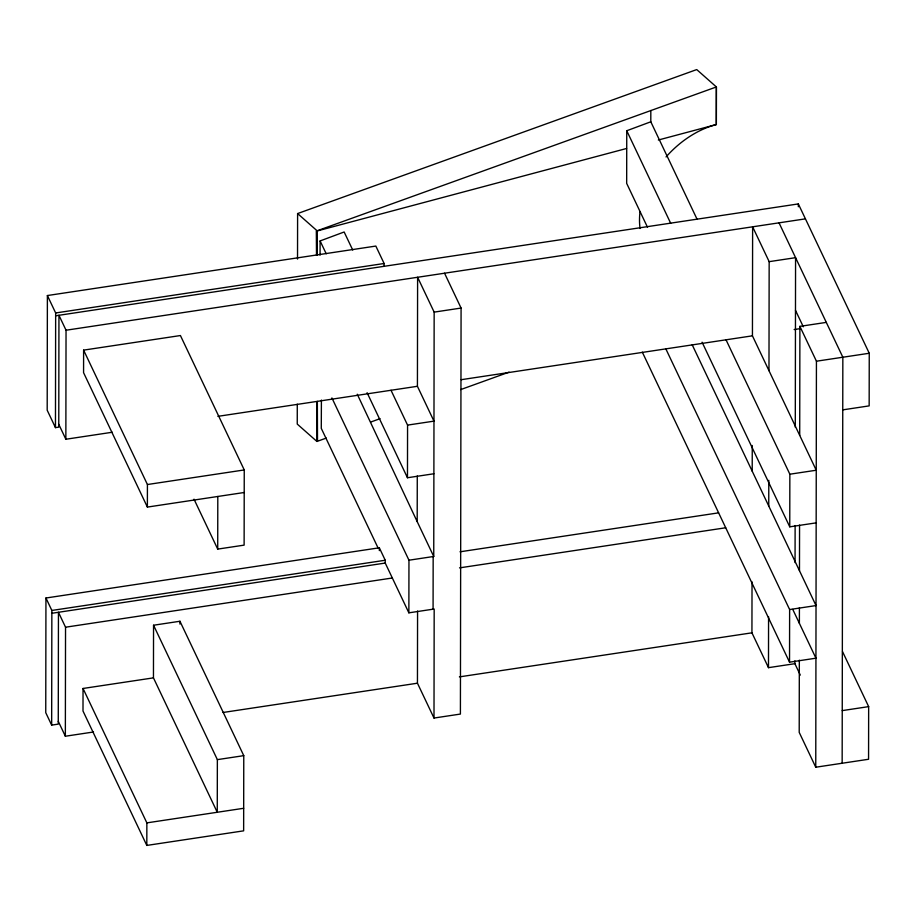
<?xml version="1.0" encoding="UTF-8"?>
<svg xmlns="http://www.w3.org/2000/svg" width="915" height="915" viewBox="0 0 915 915"><rect width="100%" height="100%" fill="white"/><g stroke="black" fill="none" stroke-linecap="round" stroke-linejoin="round"><path stroke-width="1.37" d="M444.541 273.208L461.08 308.058L460.405 714.066L433.996 718.046L434.179 609.024L408.868 612.833L385.238 563.057L385.238 560.243L379.325 547.799L45.944 598.01L45.75 712.671L51.663 725.115L58.263 724.12L58.446 612.284L65.537 627.21L65.354 736.232L93.524 731.989M384.106 266.311L384.117 263.497L375.836 246.066L47.386 295.545L47.191 410.206L55.46 427.625L58.766 427.133L58.949 315.286L66.04 330.224L65.857 439.246L112.305 432.246M51.663 725.115L51.858 610.454L45.944 598.01M55.46 427.625L55.655 312.964L47.386 295.545M153.457 677.866L83.036 688.469L83.002 711.024L146.812 845.426L243.642 830.843L243.767 755.653L179.946 621.251L153.548 625.231L153.457 677.866L217.267 812.268L217.358 759.633L153.548 625.231M194.014 499.19L217.713 549.103L244.122 545.134L244.248 469.944L180.427 335.542L83.608 350.125L83.574 372.679L147.384 507.082L244.214 492.499M146.812 845.426L146.858 822.871L83.036 688.469M147.384 507.082L147.418 484.527L83.608 350.125M179.946 624.099L179.946 621.251M217.713 549.103L217.804 496.479M297.284 404.167L297.249 424.08L316.91 441.453L326.312 438.068M297.524 259.082L297.604 213.561L696.727 69.574L716.388 86.948L716.342 124.554A82.487 57.233 -48.6 0 0 666.051 156.945M316.91 441.453L316.979 401.628M317.219 255.113L317.265 230.935L297.604 213.561M320.067 255.136L320.113 240.931L344.154 231.987L352.733 250.047M379.325 550.613L379.325 547.799M433.882 473.764L407.472 477.744L407.564 425.109L391.014 390.27M408.868 612.833L408.959 560.209L331.905 397.922M408.959 560.209L433.744 556.469L417.194 521.63L417.274 475.994M407.564 425.109L433.973 421.14L417.423 386.29L417.606 277.268L434.156 312.118L433.744 556.469M433.996 718.046L417.446 683.208L417.572 610.991M433.081 609.196L433.161 556.56M650.817 110.509L650.805 121.787L626.752 130.742L626.672 183.377L647.511 227.275M800.305 675.11L794.883 663.684L768.486 667.664L751.936 632.825L752.027 581.849M752.21 471.168L752.256 445.502M726.03 339.808L789.851 474.21L816.249 470.23L752.439 335.828L752.622 226.806L769.16 261.656L768.977 370.678M768.486 667.664L768.566 616.699M768.749 506.018L768.794 480.341M792.767 609.401L815.94 658.194L789.531 662.174L789.622 609.55L665.765 348.718M816.169 522.865L789.759 526.834L789.851 474.21M794.883 663.684L794.895 660.847M795.055 562.599L795.124 525.53M795.284 427.191L795.57 257.675L769.16 261.656M798.337 206.756L798.337 203.919L55.643 315.789M799.333 660.173L799.207 732.377L815.757 767.216L868.564 759.267L868.655 706.632L842.521 651.594M799.39 623.355L799.413 607.709M799.481 570.72L799.561 525.096M799.71 435.391L799.893 326.369L826.302 322.389M815.757 767.216L816.432 361.208L799.893 326.369M842.155 763.247L842.841 357.227L779.031 222.837M798.337 203.919L869.25 353.259L869.159 405.883L842.749 409.863M321.405 400.072L321.279 428.357L378.101 548.039M316.499 255.228L316.327 231.072L716.388 86.948L716.331 124.543L658.343 140.018M370.666 422.067L380.068 418.67M460.703 389.584L509.083 372.131M317.265 230.935L626.581 148.482M55.655 312.964L384.117 263.497M66.04 330.224L805.429 218.857M434.156 312.118L461.08 308.058M217.884 416.348L417.423 386.29M461.251 379.691L752.439 335.828M794.129 329.549L799.687 328.714M816.432 361.208L869.25 353.259M147.418 484.527L244.248 469.944M417.194 521.63L357.273 394.239M51.858 610.454L385.238 560.243M51.846 613.279L385.238 563.057M460.005 551.802L718.618 512.846M65.537 627.21L392.329 577.994M459.536 567.872L725.709 527.772M789.622 609.55L816.02 605.57L692.209 344.806M223.088 712.476L417.446 683.208M459.399 676.883L751.936 632.825M217.358 759.633L243.767 755.653M842.246 710.612L868.655 706.632M146.858 822.871L243.676 808.288M795.478 310.311L803.313 326.804M650.805 121.787L697.161 219.417M626.752 130.742L670.706 223.306M702.08 342.199L789.759 526.834M642.319 352.138L789.531 662.174M320.113 240.931L326.209 253.787M367.087 392.695L407.472 477.744M58.766 424.308L65.857 439.246M58.263 721.306L65.354 736.232M317.345 401.388L317.505 441.076M640.065 228.476A82.487 57.233 -48.6 0 1 640.02 211.651"/></g></svg>
